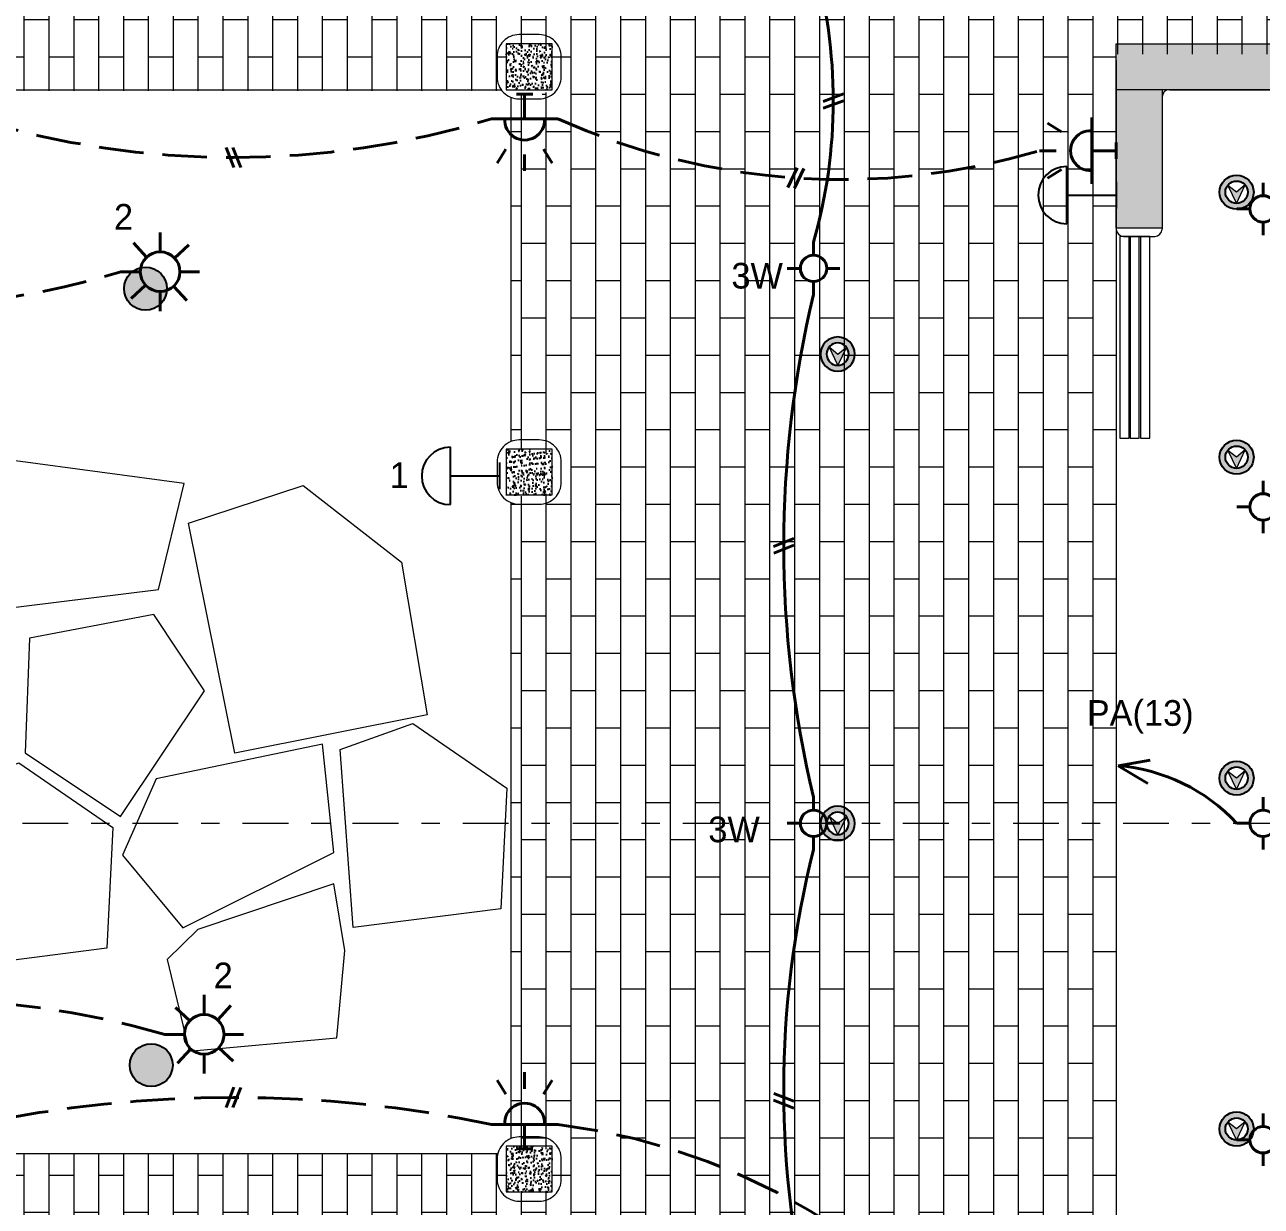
# Model space of a CAD drawing. Header units: metres. Extents: x 14 to 2416, y -346 to 476.
# Drawn here: x 44.5 to 51.24, y -82.71 to -76.27 of the extents above; entities that cross this region are included whole.
import ezdxf

# ---------------------------------------------------------------- set-up
doc = ezdxf.new("R2010")
doc.units = ezdxf.units.M
for name, pattern in [('0', [0]), ('CONTINU', [0]), ('Dash Style-2', [0.694425, 0.48607, -0.208355]), ('DASHDOT', [1, 0.5, -0.25, 0, -0.25])]:
    doc.linetypes.add(name, pattern=pattern)
doc.layers.get('0').update_dxf_attribs({"linetype": '0', "lineweight": 20})
for name, color, linetype, lineweight in [('A-ANNO-TEXT', 20, 'Continuous', 13), ('A-DOOR', 35, 'Continuous', 5), ('A-SECT-IDEN', 251, 'CONTINU', 9), ('A-WALL', 250, 'Continuous', 20), ('baños', 251, 'Continuous', 0), ('calle', 254, 'Continuous', 0), ('Columnas', 7, 'Continuous', 18), ('E Salida Luces', 22, 'Continuous', 40), ('E Tuberia Emp Losa', 22, 'Continuous', 40), ('E Tuberia Emp Piso', 24, 'Dash Style-2', 40), ('MAVA', 1, 'Continuous', 15), ('piso', 253, 'Continuous', 0)]:
    doc.layers.add(name, color=color, linetype=linetype, lineweight=lineweight)
doc.layers.add('HATCH', color=8, linetype='Continuous')
doc.layers.add('MAVA Luminarias', color=1, linetype='Continuous')
doc.layers.add('hatch piso', color=253, linetype='Continuous', lineweight=0, transparency=0.7)
doc.styles.add('CENTURY GOTHIC', font='GOTHIC.TTF')
doc.styles.get("Standard").update_dxf_attribs({"font": 'arial.ttf', "height": 0.1875})

# ---------------------------------------------------------------- blocks, each defined once
blk = doc.blocks.new('dl ip')
at = {"layer": 'MAVA', "transparency": 33554687}
h = blk.add_hatch(color=40, dxfattribs=at)
h.dxf.hatch_style = 1
h.paths.add_polyline_path([(94.7574, -111.2088), (94.7109, -111.2482), (94.6624, -111.2113), (94.7109, -111.3092)])
at = {"layer": 'MAVA Luminarias', "linetype": 'Continuous'}
h = blk.add_hatch(color=40, dxfattribs=at)
h.paths.add_polyline_path([(94.618, -111.2482, 1), (94.8039, -111.2482, 1)])
h.paths.add_polyline_path([(94.7719, -111.2482, -1), (94.6499, -111.2482, -1)], flags=16)
at = {"layer": 'MAVA', "color": 40}
for p, q in [((94.7109, -111.2482), (94.6624, -111.2113)), ((94.6624, -111.2113), (94.7109, -111.3092)), ((94.7109, -111.3092), (94.7574, -111.2088)), ((94.7574, -111.2088), (94.7109, -111.2482))]:
    blk.add_line(p, q, dxfattribs=at)
at = {"layer": 'MAVA Luminarias', "color": 40, "linetype": 'Continuous'}
for radius in [0.093, 0.061]:
    blk.add_circle((94.7109, -111.2482), radius, dxfattribs=at)
blk = doc.blocks.new('A$Cd6acdfdc')
at = {"layer": 'MAVA Luminarias', "transparency": 33554687}
blk.add_hatch(color=2, dxfattribs=at).paths.add_polyline_path([(0, 0.079, 1), (0.158, 0.079, 1)])
at = {"layer": 'MAVA Luminarias', "color": 2, "transparency": 33554687}
blk.add_circle((0.079, 0.079), 0.079, dxfattribs=at)
blk = doc.blocks.new('SCONCE 1')
at = {"layer": 'MAVA Luminarias', "color": 5, "linetype": 'Continuous'}
for p, q in [((-1.374, 0.679), (-1.374, 1.191)), ((-0.931, 0.816), (-0.931, 1.054)), ((-1.374, 0.935), (-0.931, 0.935))]:
    blk.add_line(p, q, dxfattribs=at)
blk.add_arc((-1.374, 0.935), 0.256, 90, 270, dxfattribs=at)
blk = doc.blocks.new('PL BASE 1N NASAS 09')
at = {"layer": 'HATCH'}
h = blk.add_hatch(dxfattribs=at)
h.set_pattern_fill('AR-CONC', color=256, scale=0.00032)
h.paths.add_polyline_path([(-103.2561, -41.2497), (-103.0061, -41.2497), (-103.0061, -40.9997), (-103.2561, -40.9997)])
h = blk.add_hatch(dxfattribs=at)
h.set_pattern_fill('AR-CONC', color=256, scale=0.00032)
h.paths.add_polyline_path([(-99.6812, -42.0042), (-99.9312, -42.0042), (-99.9312, -40.9997), (-98.7811, -40.9997), (-98.7811, -41.2497), (-99.6812, -41.2497)])
h = blk.add_hatch(dxfattribs=at)
h.set_pattern_fill('AR-CONC', color=256, scale=0.00032)
h.paths.add_polyline_path([(-103.2561, -43.4594), (-103.0061, -43.4594), (-103.0061, -43.2094), (-103.2561, -43.2094)])
h = blk.add_hatch(dxfattribs=at)
h.set_pattern_fill('AR-CONC', color=256, scale=0.00032)
h.paths.add_polyline_path([(-103.2561, -47.2594), (-103.0061, -47.2594), (-103.0061, -47.0094), (-103.2561, -47.0094)])
at = {"layer": 'A-DOOR'}
for points in [[(-99.9113, -43.1497), (-99.8613, -43.1497), (-99.8613, -42.0497), (-99.9113, -42.0497)], [(-99.8563, -43.1497), (-99.8063, -43.1497), (-99.8063, -42.0497), (-99.8563, -42.0497)], [(-99.7983, -43.1497), (-99.7483, -43.1497), (-99.7483, -42.0497), (-99.7983, -42.0497)]]:
    blk.add_lwpolyline(points, close=True, dxfattribs=at)
at = {"layer": 'A-WALL'}
for p, q in [((-99.9311, -41.0897), (-99.9311, -42.0097)), ((-99.6412, -41.2497), (-98.696, -41.2497)), ((-99.6812, -41.3397), (-99.6812, -42.0097))]:
    blk.add_line(p, q, dxfattribs=at)
at = {"layer": 'A-WALL', "transparency": 33554684}
for p, q in [((-99.8911, -42.0497), (-99.7212, -42.0497)), ((-99.8011, -42.0497), (-99.8611, -42.0497))]:
    blk.add_line(p, q, dxfattribs=at)
at = {"layer": 'A-WALL'}
for points in [[(-103.1867, -41.2997), (-103.0767, -41.2997, 0.414214), (-102.9567, -41.1797), (-102.9567, -41.0697, 0.414214), (-103.0767, -40.9497), (-103.1867, -40.9497, 0.414214), (-103.3067, -41.0697), (-103.3067, -41.1797, 0.414214)], [(-103.1861, -43.5094), (-103.0761, -43.5094, 0.414214), (-102.9561, -43.3894), (-102.9561, -43.2794, 0.414214), (-103.0761, -43.1594), (-103.1861, -43.1594, 0.414214), (-103.3061, -43.2794), (-103.3061, -43.3894, 0.414214)], [(-103.1861, -47.3094), (-103.0761, -47.3094, 0.414214), (-102.9561, -47.1894), (-102.9561, -47.0794, 0.414214), (-103.0761, -46.9594), (-103.1861, -46.9594, 0.414214), (-103.3061, -47.0794), (-103.3061, -47.1894, 0.414214)]]:
    blk.add_lwpolyline(points, format="xyb", close=True, dxfattribs=at)
for centre, start, end in [((-99.6412, -41.2897), 90.00476, 180), ((-99.8911, -42.0097), 180, 270), ((-99.7212, -42.0097), 270, 0)]:
    blk.add_arc(centre, 0.04, start, end, dxfattribs=at)
at = {"layer": 'Columnas'}
for points in [[(-103.2561, -41.2497), (-103.0061, -41.2497), (-103.0061, -40.9997), (-103.2561, -40.9997)], [(-99.9312, -40.9997), (-98.7811, -40.9997), (-98.7811, -41.2497), (-99.9312, -41.2497)], [(-103.2561, -43.4594), (-103.0061, -43.4594), (-103.0061, -43.2094), (-103.2561, -43.2094)], [(-103.2561, -47.2594), (-103.0061, -47.2594), (-103.0061, -47.0094), (-103.2561, -47.0094)]]:
    blk.add_lwpolyline(points, close=True, dxfattribs=at)
blk.add_lwpolyline([(-99.6812, -42.0042), (-99.9312, -42.0042), (-99.9312, -40.9997), (-98.7811, -40.9997), (-98.7811, -41.2497), (-99.6812, -41.2497), (-99.6812, -42.0042)], dxfattribs=at)
at = {"layer": 'piso'}
for p, q in [((-106.1792, -41.2497), (-103.2841, -41.2497)), ((-103.2311, -41.2912), (-103.2311, -43.1682)), ((-99.9311, -42.0097), (-99.9311, -48.4897)), ((-103.2311, -43.5007), (-103.2311, -46.9682)), ((-106.1628, -47.0498), (-103.3023, -47.0498))]:
    blk.add_line(p, q, dxfattribs=at)
at = {"layer": 'baños', "linetype": 'Continuous'}
for tag, p in [('MODELNUMBER', (-121.6562, -54.8273)), ('TRADENAME', (-121.6562, -54.8273)), ('PRODUCT', (-121.6562, -54.8274)), ('MATERIAL', (-121.6562, -54.8274))]:
    blk.add_attdef(tag, p, '', height=0.0000254, rotation=359.99992, dxfattribs=at)
blk = doc.blocks.new('PL MUEBLES 1N NASAS 09')
at = {"layer": 'hatch piso'}
h = blk.add_hatch(dxfattribs=at)
h.set_pattern_fill('AR-BRSTD', color=256, scale=0.002, angle=-90)
h.set_pattern_definition([(270, (-8.74588, 232.01007), (0.1354836, -2e-17), []), (0, (-8.74588, 232.01007), (0.1354836, 0.2032), [0.1354836, -0.1354836])])
edge = h.paths.add_edge_path()
edge.add_line((62.3305, 47.1481), (63.2305, 47.1481))
edge.add_line((63.2305, 47.1481), (63.2305, 48.4481))
edge.add_line((63.2305, 48.4481), (56.5331, 48.4481))
edge.add_line((56.5331, 48.4481), (56.5331, 48.2731))
edge.add_line((56.5331, 48.2731), (56.3831, 48.2731))
edge.add_line((56.3831, 48.2731), (56.3831, 48.4536))
edge.add_line((56.3831, 48.4536), (54.5879, 48.4536))
edge.add_line((54.5879, 48.4536), (54.5879, 46.9481))
edge.add_line((54.5879, 46.9481), (55.8257, 46.9481))
edge.add_arc((55.8755, 46.9973), 0.07, 180, 224.67274, ccw=False)
edge.add_line((55.8055, 46.9973), (55.8055, 47.1073))
edge.add_arc((55.8755, 47.1073), 0.07, 90, 180, ccw=False)
edge.add_line((55.8755, 47.1773), (55.9855, 47.1773))
edge.add_arc((55.9855, 47.1073), 0.07, 0, 90, ccw=False)
edge.add_line((56.0555, 47.1073), (56.0555, 46.9973))
edge.add_arc((55.9855, 46.9973), 0.07, -44.67274, 0, ccw=False)
edge.add_line((56.0353, 46.9481), (59.0257, 46.9481))
edge.add_arc((59.0755, 46.9973), 0.07, 180, 224.67276, ccw=False)
edge.add_line((59.0055, 46.9973), (59.0055, 47.1073))
edge.add_arc((59.0755, 47.1073), 0.07, 90, 180, ccw=False)
edge.add_line((59.0755, 47.1773), (59.1855, 47.1773))
edge.add_arc((59.1855, 47.1073), 0.07, 0, 90, ccw=False)
edge.add_line((59.2555, 47.1073), (59.2555, 46.9973))
edge.add_arc((59.1855, 46.9973), 0.07, -90, 0, ccw=False)
edge.add_line((59.1855, 46.9273), (59.0755, 46.9273))
edge.add_arc((59.0755, 46.9973), 0.07, 229.9948, 270, ccw=False)
edge.add_line((59.0305, 46.9437), (59.0305, 44.972))
edge.add_arc((59.0755, 44.9184), 0.07, 90, 130.0052, ccw=False)
edge.add_line((59.0755, 44.9884), (59.1855, 44.9884))
edge.add_arc((59.1855, 44.9184), 0.07, 0, 90, ccw=False)
edge.add_line((59.2555, 44.9184), (59.2555, 44.8084))
edge.add_arc((59.1855, 44.8084), 0.07, -90, 0, ccw=False)
edge.add_line((59.1855, 44.7384), (59.0755, 44.7384))
edge.add_arc((59.0755, 44.8084), 0.07, 229.9948, 270, ccw=False)
edge.add_line((59.0305, 44.7548), (59.0305, 41.172))
edge.add_arc((59.0755, 41.1184), 0.07, 90, 130.0052, ccw=False)
edge.add_line((59.0755, 41.1884), (59.1855, 41.1884))
edge.add_arc((59.1855, 41.1184), 0.07, 0, 90, ccw=False)
edge.add_line((59.2555, 41.1184), (59.2555, 41.0084))
edge.add_arc((59.1855, 41.0084), 0.07, -90, 0, ccw=False)
edge.add_line((59.1855, 40.9384), (59.0755, 40.9384))
edge.add_arc((59.0755, 41.0084), 0.07, 180, 270, ccw=False)
edge.add_line((59.0055, 41.0084), (59.0055, 41.1184))
edge.add_arc((59.0755, 41.1184), 0.07, 149.84805, 180, ccw=False)
edge.add_line((59.0149, 41.1535), (56.0391, 41.1535))
edge.add_arc((55.9855, 41.1085), 0.07, 0, 40.0052, ccw=False)
edge.add_line((56.0555, 41.1085), (56.0555, 40.9985))
edge.add_arc((55.9855, 40.9985), 0.07, -90, 0, ccw=False)
edge.add_line((55.9855, 40.9285), (55.8755, 40.9285))
edge.add_arc((55.8755, 40.9985), 0.07, 180, 270, ccw=False)
edge.add_line((55.8055, 40.9985), (55.8055, 41.1085))
edge.add_arc((55.8755, 41.1085), 0.07, 139.9948, 180, ccw=False)
edge.add_line((55.8219, 41.1535), (50.4363, 41.1535))
edge.add_arc((50.3827, 41.1085), 0.07, 0, 40.0052, ccw=False)
edge.add_line((50.4527, 41.1085), (50.4527, 40.9985))
edge.add_arc((50.3827, 40.9985), 0.07, -90, 0, ccw=False)
edge.add_line((50.3827, 40.9285), (50.2727, 40.9285))
edge.add_arc((50.2727, 40.9985), 0.07, 180, 270, ccw=False)
edge.add_line((50.2027, 40.9985), (50.2027, 41.1085))
edge.add_arc((50.2727, 41.1085), 0.07, 139.9948, 180, ccw=False)
edge.add_line((50.2191, 41.1535), (46.4305, 41.1535))
edge.add_line((46.4305, 41.1535), (46.4305, 40.9535))
edge.add_line((46.4305, 40.9535), (44.3305, 40.9535))
edge.add_line((44.3305, 40.9535), (44.3305, 39.3536))
edge.add_line((44.3305, 39.3536), (47.8305, 39.3536))
edge.add_line((47.8305, 39.3536), (47.8305, 38.9536))
edge.add_line((47.8305, 38.9536), (62.3305, 38.9536))
edge.add_line((62.3305, 38.9536), (62.3305, 47.1481))
at = {"layer": 'baños'}
blk.add_blockref('PL BASE 1N NASAS 09', (162.2615, 88.2033), dxfattribs=at)
blk = doc.blocks.new('A$Cbef68299')
blk.add_blockref('PL MUEBLES 1N NASAS 09', (-30.7659, -32.0535))
blk = doc.blocks.new('A$Cc5be7df0')
at = {"layer": 'A-SECT-IDEN', "linetype": 'DASHDOT', "ltscale": 0.5}
blk.add_line((58.8011, 28.237), (9.145, 28.237), dxfattribs=at)
at = {"layer": 'calle'}
for points in [[(30.6328, 30.09), (29.7136, 30.2134), (29.4029, 29.8814), (29.5803, 29.3996), (30.4933, 29.5116)], [(31.2825, 30.0783), (31.8178, 29.6605), (31.9571, 28.8286), (30.9086, 28.6197), (30.6559, 29.8737)], [(29.7671, 28.6208), (30.2863, 28.2748), (30.7433, 28.9605), (30.4668, 29.3755), (29.7892, 29.2466)], [(32.3591, 27.7721), (31.554, 27.6687), (31.4838, 28.6398), (31.8792, 28.7823), (32.3924, 28.4293)], [(31.3877, 28.6695), (30.4798, 28.4801), (30.2972, 28.0636), (30.6249, 27.6683), (31.4486, 28.0777)], [(30.2111, 27.5566), (29.4059, 27.4532), (29.3357, 28.4243), (29.7311, 28.5668), (30.2443, 28.2138)], [(31.4486, 27.9069), (30.7068, 27.6589), (30.5406, 27.4952), (30.66, 26.9946), (31.465, 27.0671), (31.5094, 27.5443)]]:
    blk.add_lwpolyline(points, close=True, dxfattribs=at)
at = {"layer": 'A-ANNO-TEXT'}
blk.add_blockref('A$Cbef68299', (4.1493, 17.337), dxfattribs=at)
blk = doc.blocks.new('*U393')
at = {"layer": 'E Salida Luces'}
for p, q in [((0, 0.697), (0, 0.547)), ((-0.25, 0.625), (-0.171, 0.498)), ((0.25, 0.625), (0.171, 0.498)), ((-0.3, 0.223), (-0.15, 0.223)), ((0.15, 0.223), (-0.15, 0.223)), ((0, 0.223), (0, 0)), ((0.15, 0.223), (0.3, 0.223)), ((-0.075, 0), (0.075, 0))]:
    blk.add_line(p, q, dxfattribs=at)
blk.add_arc((0, 0.235), 0.181, 356.1195, 183.8805, dxfattribs=at)
blk = doc.blocks.new('*U540')
at = {"layer": 'E Salida Luces', "linetype": 'Continuous'}
for p, q in [((0, 0.358), (0, 0.181)), ((-0.358, 0.001), (-0.18, 0.001)), ((0.18, 0.001), (0.358, 0.001)), ((0, -0.179), (0, -0.357))]:
    blk.add_line(p, q, dxfattribs=at)
blk.add_circle((0, 0.001), 0.18, dxfattribs=at)
blk = doc.blocks.new('*U516')
at = {"layer": 'E Salida Luces', "linetype": 'Continuous'}
for p, q in [((0, 0.358), (0, 0.181)), ((-0.358, 0.001), (-0.18, 0.001)), ((0.18, 0.001), (0.358, 0.001)), ((0, -0.179), (0, -0.357))]:
    blk.add_line(p, q, dxfattribs=at)
blk.add_circle((0, 0.001), 0.18, dxfattribs=at)
blk = doc.blocks.new('*U517')
at = {"layer": 'E Salida Luces', "linetype": 'Continuous'}
for p, q in [((0, 0.358), (0, 0.181)), ((-0.358, 0.001), (-0.18, 0.001)), ((0.18, 0.001), (0.358, 0.001)), ((0, -0.179), (0, -0.357))]:
    blk.add_line(p, q, dxfattribs=at)
blk.add_circle((0, 0.001), 0.18, dxfattribs=at)
blk = doc.blocks.new('*U370')
for p, q in [((0.03, 1.37), (-1.05, -1.48)), ((0.99, 1.37), (-0.09, -1.48))]:
    blk.add_line(p, q)
blk = doc.blocks.new('*U519')
at = {"xscale": 0.0393700787401575, "yscale": 0.0393700787401575, "zscale": 0.0393700787401575, "rotation": 0.6380922607236065}
blk.add_blockref('*U370', (0.0012, 0.0023), dxfattribs=at)
blk = doc.blocks.new('*U510')
at = {"xscale": 0.03937007874015751, "yscale": 0.03937007874015751, "zscale": 0.03937007874015751, "rotation": 269.4264223338529}
blk.add_blockref('*U370', (0.0022, -0.0012), dxfattribs=at)
blk = doc.blocks.new('*U512')
at = {"xscale": 0.0393700787401575, "yscale": 0.0393700787401575, "zscale": 0.0393700787401575, "rotation": 359.525802686616}
blk.add_blockref('*U370', (0.0012, 0.0023), dxfattribs=at)
blk = doc.blocks.new('*U387')
at = {"layer": 'E Salida Luces'}
for p, q in [((0.223, 0.3), (0.223, 0.15)), ((0.625, 0.25), (0.498, 0.171)), ((0.223, -0.15), (0.223, 0.15)), ((0, 0.075), (0, -0.075)), ((0.223, 0), (0, 0)), ((0.697, 0), (0.547, 0)), ((0.223, -0.15), (0.223, -0.3)), ((0.625, -0.25), (0.498, -0.171))]:
    blk.add_line(p, q, dxfattribs=at)
blk.add_arc((0.235, 0), 0.181, 266.1195, 93.8805, dxfattribs=at)
blk = doc.blocks.new('Luz Jardin')
at = {"layer": 'E Salida Luces', "linetype": 'Continuous'}
for p, q in [((0, 0.358), (0, 0.181)), ((-0.132, 0.123), (-0.262, 0.244)), ((0.123, 0.133), (0.243, 0.263)), ((-0.358, 0.001), (-0.18, 0.001)), ((0.18, 0.001), (0.358, 0.001)), ((-0.243, -0.261), (-0.123, -0.131)), ((0, -0.179), (0, -0.357)), ((0.262, -0.243), (0.132, -0.122))]:
    blk.add_line(p, q, dxfattribs=at)
blk.add_circle((0, 0.001), 0.18, dxfattribs=at)
blk = doc.blocks.new('*U724')
at = {"xscale": 0.0393700787401575, "yscale": 0.0393700787401575, "zscale": 0.0393700787401575, "rotation": 269.5527756971177}
blk.add_blockref('*U370', (0.0022, -0.0012), dxfattribs=at)
blk = doc.blocks.new('*U587')
at = {"layer": 'E Tuberia Emp Losa', "linetype": 'Continuous'}
for p, q in [((0.0472, 0.2151), (0, 0)), ((0, 0), (0.1874, 0.1416))]:
    blk.add_line(p, q, dxfattribs=at)
blk = doc.blocks.new('*U639')
at = {"xscale": 0.0393700787401575, "yscale": 0.0393700787401575, "zscale": 0.0393700787401575, "rotation": 265.0591373448508}
blk.add_blockref('*U370', (0.0021, -0.0014), dxfattribs=at)
blk = doc.blocks.new('*U388')
at = {"layer": 'E Salida Luces'}
for p, q in [((0.075, 0), (-0.075, 0)), ((0, -0.223), (0, 0)), ((-0.15, -0.223), (-0.3, -0.223)), ((-0.15, -0.223), (0.15, -0.223)), ((0.3, -0.223), (0.15, -0.223)), ((-0.25, -0.625), (-0.171, -0.498)), ((0, -0.697), (0, -0.547)), ((0.25, -0.625), (0.171, -0.498))]:
    blk.add_line(p, q, dxfattribs=at)
blk.add_arc((0, -0.235), 0.181, 176.1195, 3.8805, dxfattribs=at)

msp = doc.modelspace()

# ---------------------------------------------------------------- linework, layer by layer
at = {"layer": 'E Salida Luces'}
for centre, radius, start, end in [((46.0953, -76.6882), 2.8134, 344.1369, 15.8631), ((54.4906, -79.113), 5.8516, 166.46231, 193.53769), ((50.3787, -81.3046), 0.9966, 42.92294, 85.17296), ((53.9637, -82.0761), 5.3251, 165.78944, 194.21056)]:
    msp.add_arc(centre, radius, start, end, dxfattribs=at)
at = {"layer": 'E Tuberia Emp Piso', "ltscale": 0.5}
for centre, radius, start, end in [((45.6388, -72.1978), 4.798, 252.94041, 287.05959), ((48.9542, -73.3362), 3.7798, 245.83288, 286.59028), ((43.7829, -73.6271), 4.1803, 252.71603, 287.28397), ((43.9032, -86.5099), 4.9258, 73.94511, 106.05489), ((45.6391, -88.9068), 6.7867, 78.03265, 101.96735), ((46.9685, -85.7891), 3.5487, 28.86555, 82.9052)]:
    msp.add_arc(centre, radius, start, end, dxfattribs=at)

# ---------------------------------------------------------------- block references
at = {"layer": 'A-ANNO-TEXT'}
msp.add_blockref('A$Cc5be7df0', (14.7377, -108.8632), dxfattribs=at)
at = {"layer": 'E Salida Luces', "color": 1, "yscale": 0.6, "zscale": 0.6, "rotation": 180}
for name, p, xscale in [('*U393', (47.2266, -76.6511), -0.6), ('*U387', (50.4516, -76.9586), 0.6), ('*U388', (47.2266, -82.4011), -0.6)]:
    msp.add_blockref(name, p, dxfattribs=dict(at, xscale=xscale))
at = {"layer": 'E Salida Luces'}
for name, p, xscale, yscale, zscale in [('*U516', (51.2516, -77.2764), -0.4, 0.4, 0.4), ('Luz Jardin', (45.2395, -77.619), -0.6, 0.6, 0.6), ('*U517', (48.8016, -77.6005), -0.4, 0.4, 0.4), ('*U516', (51.2516, -78.9011), -0.4, 0.4, 0.4), ('*U540', (48.8016, -80.6261), -0.4, 0.4, 0.4), ('*U516', (51.2516, -80.6261), -0.4, 0.4, 0.4)]:
    msp.add_blockref(name, p, dxfattribs=dict(at, xscale=xscale, yscale=yscale, zscale=zscale))
at = {"layer": 'E Salida Luces', "rotation": 180}
for name, p, xscale, yscale, zscale in [('Luz Jardin', (45.48, -81.7758), 0.6, 0.6, 0.6), ('*U516', (51.2516, -82.3506), 0.4, 0.4, 0.4)]:
    msp.add_blockref(name, p, dxfattribs=dict(at, xscale=xscale, yscale=yscale, zscale=zscale))
at = {"layer": 'E Tuberia Emp Losa'}
for name, p, xscale, yscale, zscale, rotation in [('*U519', (48.9087, -76.6882), -0.9842519685039484, 0.9842519685039484, 0.9842519685039484, 90), ('*U724', (45.6388, -76.9958), -0.9842519685039484, 0.9842519685039484, 0.9842519685039484, 90), ('*U639', (48.7045, -77.1077), 0.9842519685039484, 0.9842519685039484, 0.9842519685039484, 270), ('*U512', (48.639, -79.113), -0.9842519685039484, 0.9842519685039484, 0.9842519685039484, 90), ('*U587', (50.4626, -80.3115), 0.7999999999999998, 0.7999999999999998, 0.7999999999999998, 291.8878150087618), ('*U510', (45.6391, -82.1201), 0.9842519685039484, 0.9842519685039484, 0.9842519685039484, 90.00000000000001), ('*U512', (48.639, -82.1387), 0.9842519685039484, 0.9842519685039484, 0.9842519685039484, 90.00000000000001)]:
    msp.add_blockref(name, p, dxfattribs=dict(at, xscale=xscale, yscale=yscale, zscale=zscale, rotation=rotation))
at = {"layer": 'MAVA Luminarias', "color": 251, "xscale": 0.6101999921123585, "yscale": 0.6101999921123585, "zscale": 0.6101999921123585}
for p in [(51.0199, -77.7712), (47.66, -79.3025)]:
    msp.add_blockref('SCONCE 1', p, dxfattribs=at)
at = {"layer": 'MAVA Luminarias'}
for p in [(-43.6035, 34.0631), (-43.6035, 32.6184), (-43.6035, 30.8686), (-43.6035, 28.9559)]:
    msp.add_blockref('dl ip', p, dxfattribs=at)
at = {"layer": 'MAVA Luminarias', "xscale": 1.483214008569871, "yscale": 1.483214008569871, "zscale": 1.483214008569871}
for p in [(45.0427, -77.828), (45.0737, -82.0615)]:
    msp.add_blockref('A$Cd6acdfdc', p, dxfattribs=at)
at = {"layer": 'MAVA Luminarias', "xscale": -1}
for p in [(143.6437, 33.1808), (143.6437, 30.6221)]:
    msp.add_blockref('dl ip', p, dxfattribs=at)

# ---------------------------------------------------------------- texts
at = {"layer": 'E Tuberia Emp Losa', "char_height": 0.14, "attachment_point": 5, "style": 'CENTURY GOTHIC'}
for s, insert, width in [('2', (45.0401, -77.3192), 0.206315), ('3W', (48.494, -77.6412), 0.836737), ('1', (46.5427, -78.728), 0.206315), ('PA(13) ', (50.5816, -80.0453), 0.58376), ('3W', (48.3681, -80.6598), 0.836737), ('2', (45.5833, -81.4551), 0.206315)]:
    msp.add_mtext(s, dxfattribs=dict(at, insert=insert, width=width))

doc.saveas('drawing.dxf')
